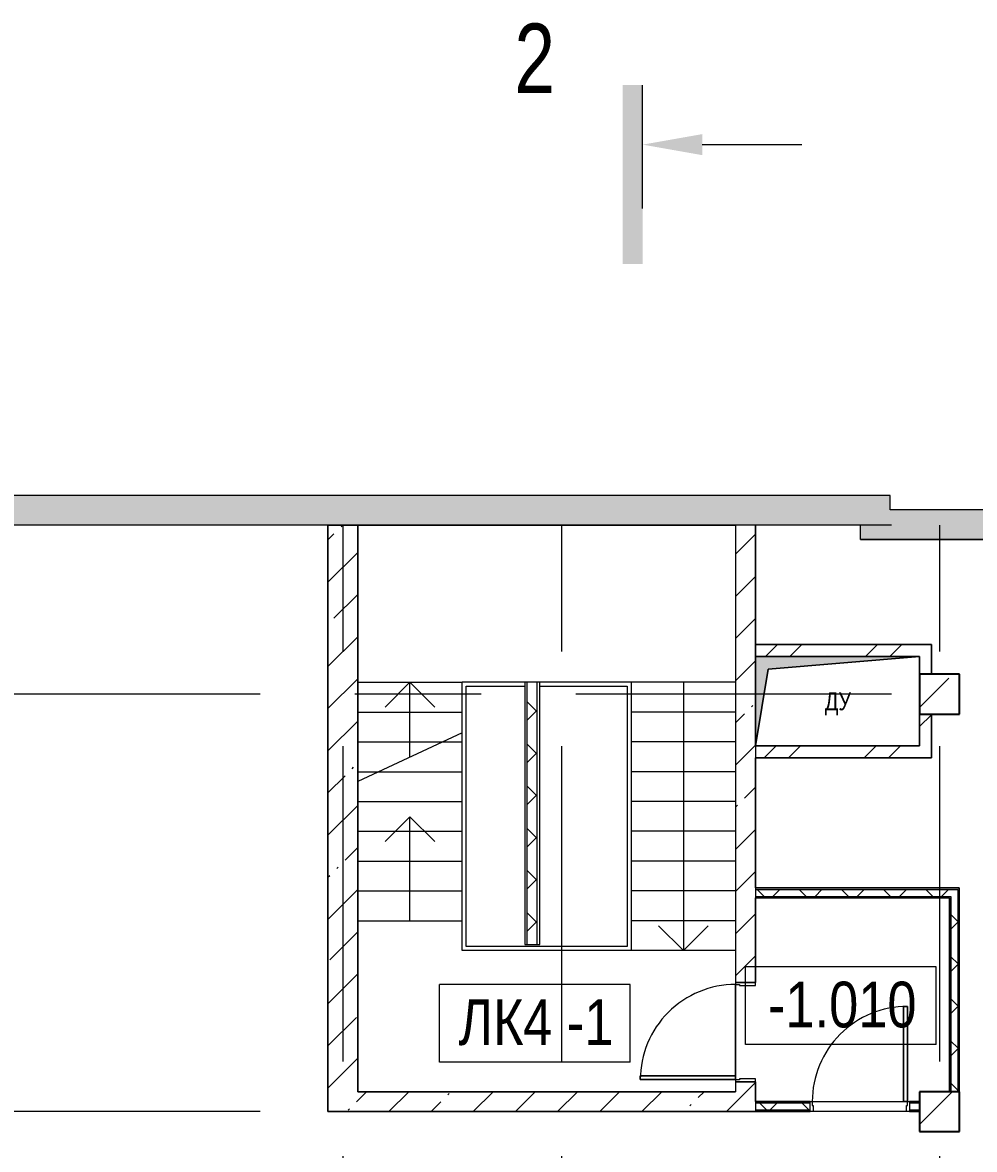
# Model space of a CAD drawing. Header units: millimetres. Extents: x 48966 to 155647, y -43515 to 30475.
# Drawn here: x 101110 to 110684, y 19136 to 30475 of the extents above; entities that cross this region are included whole.
import ezdxf

# ---------------------------------------------------------------- set-up
doc = ezdxf.new("R2010")
doc.units = ezdxf.units.MM
doc.linetypes.add('Осевые', pattern=[6350, 1270, -952.5, 3175, -952.5])
for name, color, linetype, lineweight in [('Двери', 7, 'Continuous', 9), ('Каркас_Импост', 7, 'Continuous', 9), ('Колонны', 7, 'Continuous', 9), ('Колонны-1', 7, 'Continuous', 25), ('Контуры', 7, 'Continuous', 9), ('Линии подступенков-1', 7, 'Continuous', 9), ('Линии свеса', 7, 'Continuous', 9), ('Марки вырезов', 7, 'Continuous', 9), ('Марки помещений', 7, 'Continuous', 9), ('Обобщенные модели', 7, 'Continuous', 9), ('Общие ребра', 7, 'Continuous', 9), ('Оси-2', 7, 'Осевые', 9), ('Панель', 7, 'Continuous', 9), ('Перекрытия', 7, 'Continuous', 9), ('Разрезы', 7, 'Continuous', 9), ('Стены-1', 7, 'Continuous', 18), ('Стрелки вверх', 7, 'Continuous', 9), ('Типовые аннотации', 7, 'Continuous', 9), ('Фундамент несущей конструкции', 7, 'Continuous', 9), ('Фундамент несущей конструкции-1', 7, 'Continuous', 18), ('Черная _2 сплошная', 7, 'Continuous', 9), ('Штриховка разреза', 7, 'Continuous', 9), ('Элементы узлов', 7, 'Continuous', 9), ('Элементы узлов-1', 7, 'Continuous', 5)]:
    doc.layers.add(name, color=color, linetype=linetype, lineweight=lineweight)
doc.layers.add('Обобщенные модели-1', color=7, linetype='Continuous', lineweight=9, true_color=0xffbc79)
doc.styles.add('Arial', font='arial.ttf', dxfattribs={"width": 0.8, "height": 180})
doc.styles.add('Arial Narrow_2', font='ARIALN.TTF', dxfattribs={"height": 460})
doc.styles.add('Arial_1', font='arial.ttf', dxfattribs={"width": 0.75, "height": 700})
pattern_1 = [(45, (0, 0), (-212.132, 212.132), []), (135, (0, 0), (-212.132, -212.132), [])]
pattern_2 = [(45, (0, 0), (-502.8943, 502.8943), []), (45, (0, 762), (-502.8943, 502.8943), [])]
pattern_3 = [(45, (0, 0), (-424.264, 424.264), [600, -100, 20, -100]), (45, (0, 424), (-424.264, 424.264), [])]

# ---------------------------------------------------------------- blocks, each defined once
blk = doc.blocks.new('Стена наружная на отм_-10_450 - Стена наружная на отм_-10_450-507337-План -1-го этажа на отм_ -10_350')
at = {"layer": 'Фундамент несущей конструкции'}
h = blk.add_hatch(dxfattribs=at)
h.set_pattern_fill('FP_1', color=256, style=0, pattern_type=2)
h.set_pattern_definition([(45, (0, 0), (-493.914, 493.914), []), (45, (493.9, 0), (-493.914, 493.914), [873.125, -174.625, 6.706, -167.919])])
h.paths.add_polyline_path([(150600, -31683), (149464, -28563), (149310, -28563), (139787, -2397), (139923, -2348), (136399, 7336), (136262, 7286), (133987, 13537), (133818, 13982), (133638, 14423), (133445, 14859), (133241, 15289), (133026, 15714), (132799, 16134), (132561, 16546), (132312, 16953), (132053, 17352), (131783, 17745), (131502, 18130), (131211, 18508), (131318, 18614), (131029, 18984), (130730, 19346), (130422, 19700), (130105, 20047), (129780, 20385), (129445, 20714), (129103, 21035), (128752, 21347), (128385, 21656), (128026, 21943), (127652, 22227), (127271, 22501), (126883, 22765), (126488, 23019), (126087, 23262), (125680, 23496), (125267, 23718), (124848, 23930), (124423, 24131), (123994, 24321), (123560, 24500), (123122, 24668), (122679, 24824), (122233, 24969), (121782, 25102), (121329, 25223), (120873, 25333), (120569, 25417), (120532, 25230), (120097, 25310), (119661, 25379), (119223, 25438), (118784, 25486), (118344, 25524), (117903, 25551), (117461, 25567), (117020, 25572), (109837, 25572), (109837, 25717), (100042, 25717), (100042, 25542), (86232, 25542), (86232, 25572), (61832, 25572), (61588, 25566), (61345, 25547), (61103, 25515), (60864, 25470), (60627, 25414), (60393, 25344), (60134, 25251), (59938, 25170), (59718, 25065), (59504, 24948), (59296, 24821), (59095, 24683), (58902, 24535), (58717, 24376), (58540, 24209), (58372, 24032), (58214, 23847), (58066, 23653), (57928, 23452), (57793, 23232), (57667, 22994), (57579, 22810), (57486, 22585), (57404, 22356), (57335, 22122), (57272, 21849), (57234, 21645), (57202, 21404), (57183, 21157), (57177, 20917), (57177, 20357), (57032, 20357), (57032, 15267), (57177, 15267), (57177, 13317), (57132, 13317), (57132, 5867), (57032, 5867), (57032, 2617), (57242, 2617), (57242, -43), (57032, -43), (57032, -2533), (57177, -2533), (57177, -21043), (57051, -21043), (57026, -21292), (57014, -21542), (57014, -21793), (57027, -22043), (57053, -22292), (57091, -22540), (57141, -22785), (57204, -23028), (57278, -23267), (57365, -23502), (57463, -23732), (57573, -23957), (57694, -24176), (57826, -24389), (57969, -24595), (58122, -24794), (58284, -24985), (58489, -25199), (58637, -25340), (58826, -25504), (59023, -25659), (59228, -25803), (59440, -25936), (59658, -26059), (59882, -26171), (59978, -25988), (74463, -30779), (74857, -30903), (75253, -31017), (75653, -31119), (76055, -31210), (76460, -31291), (76866, -31360), (77275, -31418), (77684, -31465), (78095, -31501), (78481, -31521), (78867, -31534), (79253, -31538), (91782, -31538), (91782, -31683), (108582, -31683), (108582, -31508), (142782, -31508), (142782, -31683), (148121, -31683)], flags=0)
h.paths.add_polyline_path([(146476, -31383), (143082, -31383), (143082, -31208), (108282, -31208), (108282, -31383), (92082, -31383), (92082, -31238), (79047, -31236), (78951, -31235), (78649, -31228), (78657, -31154), (77594, -31083), (77586, -31153), (77201, -31106), (76817, -31049), (76435, -30981), (76055, -30904), (75676, -30816), (75301, -30719), (74928, -30611), (74558, -30494), (59829, -25623), (59753, -25770), (59548, -25651), (59350, -25523), (59158, -25385), (58974, -25237), (58797, -25080), (58628, -24914), (58468, -24740), (58317, -24558), (58175, -24369), (58043, -24172), (57922, -23970), (57810, -23761), (57709, -23547), (57620, -23328), (57539, -23098), (57474, -22879), (57418, -22649), (57372, -22406), (57341, -22182), (57321, -21947), (57313, -21710), (57316, -21474), (57332, -21238), (57477, -21238), (57477, -2233), (57332, -2233), (57332, -343), (57542, -343), (57542, 2917), (57332, 2917), (57332, 13017), (57477, 13017), (57477, 15567), (57332, 15567), (57332, 20057), (57477, 20057), (57477, 20917), (57484, 21157), (57500, 21372), (57530, 21598), (57578, 21849), (57625, 22044), (57690, 22263), (57766, 22478), (57853, 22688), (57951, 22894), (58078, 23124), (58179, 23289), (58308, 23477), (58447, 23658), (58595, 23831), (58752, 23997), (58918, 24154), (59091, 24302), (59272, 24440), (59460, 24570), (59654, 24689), (59854, 24797), (60060, 24896), (60271, 24983), (60486, 25059), (60704, 25124), (60956, 25182), (61150, 25219), (61376, 25248), (61604, 25266), (61832, 25272), (85932, 25272), (85932, 25242), (100342, 25242), (100342, 25417), (109537, 25417), (109537, 25272), (117025, 25272), (117348, 25286), (117672, 25291), (117996, 25287), (118319, 25274), (118762, 25241), (118862, 25231), (119172, 25195), (119482, 25151), (119790, 25098), (120162, 25022), (120481, 24948), (120457, 24854), (120622, 24820), (121081, 24719), (121538, 24606), (121992, 24481), (122442, 24344), (122889, 24195), (123332, 24035), (123770, 23864), (124204, 23681), (124633, 23487), (125096, 23262), (125475, 23067), (125888, 22840), (126294, 22603), (126741, 22326), (127088, 22098), (127475, 21830), (127855, 21552), (128228, 21264), (128593, 20967), (128950, 20661), (129300, 20345), (129640, 20020), (130030, 19627), (130296, 19345), (130611, 18995), (130917, 18637), (130809, 18529), (131091, 18175), (131364, 17813), (131674, 17374), (131880, 17069), (132124, 16688), (132358, 16300), (132582, 15906), (132796, 15506), (132999, 15102), (133192, 14692), (133374, 14277), (133545, 13858), (133705, 13434), (136083, 6901), (136219, 6951), (139538, -2169), (139402, -2218), (149100, -28863), (149254, -28863), (150172, -31383), (148121, -31383)], flags=0)
at = {"layer": 'Фундамент несущей конструкции-1'}
for p, q in [((109837, 25717), (100042, 25717)), ((109837, 25572), (109837, 25717)), ((117020, 25572), (109837, 25572)), ((109537, 25417), (100342, 25417)), ((109537, 25272), (109537, 25417)), ((109537, 25272), (117025, 25272))]:
    blk.add_line(p, q, dxfattribs=at)
blk = doc.blocks.new('Колона монолитная145 - Колона монолитная-665064-План -1-го этажа на отм_ -10_350')
at = {"layer": 'Колонны'}
h = blk.add_hatch(dxfattribs=at)
h.set_pattern_fill('FP_53', color=256, style=0, pattern_type=2)
h.set_pattern_definition([(45, (-32400, -29300), (-493.914, 493.914), []), (45, (-31906.1, -29300), (-493.914, 493.914), [873.125, -174.625, 6.706, -167.919])])
h.paths.add_polyline_path([(77894, -9983), (78132, -9983), (78132, -9583), (77732, -9583), (77732, -9983)], flags=0)
at = {"layer": 'Колонны-1'}
for p, q in [((78132, -9583), (77732, -9583)), ((77732, -9583), (77732, -9983)), ((78132, -9983), (78132, -9583)), ((77732, -9983), (78132, -9983))]:
    blk.add_line(p, q, dxfattribs=at)
blk = doc.blocks.new('Колона монолитная148 - Колона монолитная-665100-План -1-го этажа на отм_ -10_350')
at = {"layer": 'Колонны'}
h = blk.add_hatch(dxfattribs=at)
h.set_pattern_fill('FP_56', color=256, style=0, pattern_type=2)
h.set_pattern_definition([(45, (-27498.9, -47369.1), (-493.914, 493.914), []), (45, (-27005, -47369.1), (-493.914, 493.914), [873.125, -174.625, 6.706, -167.919])])
h.paths.add_polyline_path([(82633, -23852), (83033, -23852), (83033, -23452), (82633, -23452)], flags=0)
at = {"layer": 'Колонны-1'}
for p, q in [((83033, -23452), (82633, -23452)), ((82633, -23452), (82633, -23852)), ((83033, -23852), (83033, -23452)), ((82633, -23852), (83033, -23852))]:
    blk.add_line(p, q, dxfattribs=at)
blk = doc.blocks.new('Дверь - Однопольная - ДВ2__21х10-8387563-План -1-го этажа на отм_ -10_350')
at = {"layer": 'Двери'}
for p, q in [((-479, -50), (-439, -50)), ((-479, -1008), (-479, -50)), ((-439, -50), (-439, -1008)), ((-439, -1008), (-479, -1008))]:
    blk.add_line(p, q, dxfattribs=at)
blk.add_arc((-479, -50), 958, 270, 0, dxfattribs=at)
at = {"layer": 'Каркас_Импост'}
for p, q in [((-500, 50), (-470, 50)), ((-500, -50), (-500, 50)), ((-470, 50), (-470, -10)), ((470, 50), (500, 50)), ((470, -10), (470, 50)), ((500, 50), (500, -50)), ((-480, -50), (-500, -50)), ((-480, -10), (-480, -50)), ((-470, -10), (-480, -10)), ((480, -10), (470, -10)), ((480, -50), (480, -10)), ((500, -50), (480, -50))]:
    blk.add_line(p, q, dxfattribs=at)
at = {"layer": 'Панель'}
for p, q in [((-439, -50), (-479, -50)), ((-479, -50), (-479, -1008)), ((-439, -1008), (-439, -50)), ((-479, -1008), (-439, -1008))]:
    blk.add_line(p, q, dxfattribs=at)
blk = doc.blocks.new('170_ОтверстиеПрямоугольноеВертикальное - 170_ОтверстиеПрямоугольноеВертикальное-5689248-План -1-го этажа на отм_ -10_350')
at = {"layer": 'Обобщенные модели'}
for p, q in [((-825, -450), (-825, 450)), ((-825, 450), (825, 450)), ((825, 450), (825, -450)), ((825, -450), (-825, -450))]:
    blk.add_line(p, q, dxfattribs=at)
blk = doc.blocks.new('Дверь - Однопольная - ДВ2_21х10-8387497-План -1-го этажа на отм_ -10_350')
at = {"layer": 'Двери'}
for p, q in [((-439, 1058), (-479, 1058)), ((-479, 1058), (-479, 100)), ((-439, 100), (-439, 1058)), ((-479, 100), (-439, 100))]:
    blk.add_line(p, q, dxfattribs=at)
blk.add_arc((-479, 100), 958, 360, 90, dxfattribs=at)
at = {"layer": 'Каркас_Импост'}
for p, q in [((-480, 100), (-500, 100)), ((-500, 100), (-500, -100)), ((-480, 60), (-480, 100)), ((-470, 60), (-480, 60)), ((-470, -100), (-470, 60)), ((480, 60), (470, 60)), ((470, 60), (470, -100)), ((500, 100), (480, 100)), ((480, 100), (480, 60)), ((500, -100), (500, 100)), ((-500, -100), (-470, -100)), ((470, -100), (500, -100))]:
    blk.add_line(p, q, dxfattribs=at)
at = {"layer": 'Панель'}
for p, q in [((-479, 1058), (-439, 1058)), ((-479, 100), (-479, 1058)), ((-439, 1058), (-439, 100)), ((-439, 100), (-479, 100))]:
    blk.add_line(p, q, dxfattribs=at)
blk = doc.blocks.new('Разрез - Номер спереди-234828-План -1-го этажа на отм_ -10_350')
at = {"layer": 'Разрезы'}
for points in [[(0, 0), (0, 1), (9.004, 1), (9.004, 0)], [(2.471, -3), (3, 0), (3.529, -3)]]:
    blk.add_hatch(color=256, dxfattribs=at).paths.add_polyline_path(points, flags=0)
blk.add_line((3, -3), (3, -8), dxfattribs=at)
blk = doc.blocks.new('Марка помещения_Р - Марка помещения-4575829-План -1-го этажа на отм_ -10_350')
at = {"layer": 'Марки помещений'}
for p, q in [((-4.79375, -1.95625), (-4.79375, 1.95625)), ((4.79375, 1.95625), (-4.79375, 1.95625)), ((4.79375, -1.95625), (4.79375, 1.95625)), ((4.79375, -1.95625), (-4.79375, -1.95625))]:
    blk.add_line(p, q, dxfattribs=at)

msp = doc.modelspace()

# ---------------------------------------------------------------- hatches: boundary and pattern name
at = {"layer": 'Штриховка разреза'}
h = msp.add_hatch(dxfattribs=at)
h.set_pattern_fill('FP_61', color=256, style=0, pattern_type=2)
h.set_pattern_definition(pattern_3)
h.paths.add_polyline_path([(104181.6, 19717.1), (104481.6, 19717.1), (104481.6, 25414.6), (104181.6, 25414.6), (104181.6, 21157.2)], flags=0)
h = msp.add_hatch(dxfattribs=at)
h.set_pattern_fill('FP_61', color=256, style=0, pattern_type=2)
h.set_pattern_definition(pattern_3)
h.paths.add_polyline_path([(108481.3, 19517.1), (108481.3, 19817.1), (108281.3, 19817.1), (108281.3, 19517.1)], flags=0)
h.paths.add_polyline_path([(108281.3, 20817.1), (108481.3, 20817.1), (108481.3, 25417.1), (108281.3, 25416.1), (108281.3, 21157.2)], flags=0)
h = msp.add_hatch(dxfattribs=at)
h.set_pattern_fill('FP_60', color=256, style=0, pattern_type=2)
h.set_pattern_definition(pattern_2)
h.paths.add_polyline_path([(108649.8, 24097.1), (110131.6, 24097.1), (110131.6, 24217.1), (108481.6, 24217.1), (108481.6, 24097.1)], flags=0)
h = msp.add_hatch(dxfattribs=at)
h.set_pattern_fill('FP_28', color=256, style=0, pattern_type=2)
h.set_pattern_definition(pattern_1)
h.paths.add_polyline_path([(106189.6, 21197.1), (106286.6, 21197.1), (106286.6, 23837.1), (106186.6, 23837.1), (106186.6, 21197.1)], flags=0)
h = msp.add_hatch(dxfattribs=at)
h.set_pattern_fill('FP_60', color=256, style=0, pattern_type=2)
h.set_pattern_definition(pattern_2)
h.paths.add_polyline_path([(110131.6, 23197.1), (110251.6, 23197.1), (110251.6, 23517.1), (110131.6, 23517.1)], flags=0)
h = msp.add_hatch(dxfattribs=at)
h.set_pattern_fill('FP_60', color=256, style=0, pattern_type=2)
h.set_pattern_definition(pattern_2)
h.paths.add_polyline_path([(110251.6, 23077.1), (110251.6, 23197.1), (108481.3, 23197.1), (108481.3, 23077.1), (108649.8, 23077.1)], flags=0)
h = msp.add_hatch(dxfattribs=at)
h.set_pattern_fill('FP_28', color=256, style=0, pattern_type=2)
h.set_pattern_definition(pattern_1)
h.paths.add_polyline_path([(108481.3, 21682.1), (110446.6, 21682.1), (110446.6, 21752.1), (108481.3, 21752.1)], flags=0)
h = msp.add_hatch(dxfattribs=at)
h.set_pattern_fill('FP_28', color=256, style=0, pattern_type=2)
h.set_pattern_definition(pattern_1)
h.paths.add_polyline_path([(110446.6, 19717.1), (110516.6, 19717.1), (110516.6, 21752.1), (110446.6, 21752.1), (110446.6, 21157.2)], flags=0)
h = msp.add_hatch(dxfattribs=at)
h.set_pattern_fill('FP_61', color=256, style=0, pattern_type=2)
h.set_pattern_definition(pattern_3)
h.paths.add_polyline_path([(105360.5, 19517.1), (108281.3, 19517.1), (108281.3, 19717.1), (104181.6, 19717.1), (104181.6, 19517.1)], flags=0)
h = msp.add_hatch(dxfattribs=at)
h.set_pattern_fill('FP_28', color=256, style=0, pattern_type=2)
h.set_pattern_definition(pattern_1)
h.paths.add_polyline_path([(110031.6, 19532.1), (110131.6, 19532.1), (110131.6, 19602.1), (110031.6, 19602.1)], flags=0)
h.paths.add_polyline_path([(108649.8, 19532.1), (109031.6, 19532.1), (109031.6, 19602.1), (108481.3, 19602.1), (108481.3, 19532.1)], flags=0)
at = {"layer": 'Элементы узлов-1'}
msp.add_hatch(color=256, dxfattribs=at).paths.add_polyline_path([(108481.6, 23197.1), (108609.1, 23969.6), (110131.6, 24097.1), (108481.6, 24097.1), (108481.6, 23923.1)], flags=0)

# ---------------------------------------------------------------- linework, layer by layer
at = {"layer": 'Контуры'}
for p, q in [((104481.6, 25417.1), (108281.6, 25417.1)), ((104481.6, 23837.1), (104481.6, 25417.1)), ((104481.6, 25417.1), (104481.6, 23849.6)), ((108281.6, 25417.1), (104481.6, 25417.1)), ((104481.6, 21149.6), (104481.6, 23849.6)), ((104481.6, 20837.1), (104481.6, 23837.1)), ((107231.6, 23837.1), (105531.6, 23837.1)), ((105531.6, 21137.1), (105531.6, 23837.1)), ((105531.6, 21149.6), (105531.6, 23837.1)), ((108281.3, 23837.1), (107231.6, 23837.1)), ((108281.3, 23837.1), (107231.6, 23837.1)), ((107231.6, 23837.1), (107231.6, 21137.1)), ((107231.6, 23837.1), (107231.6, 21137.1)), ((105531.6, 21437.1), (105531.6, 23329.1)), ((104481.6, 21437.1), (104481.6, 22839.5)), ((104481.6, 21437.1), (104481.6, 19717.1)), ((104481.6, 21437.1), (105531.6, 21437.1)), ((105531.6, 21137.1), (105531.6, 21437.1)), ((107231.6, 21137.1), (105531.6, 21137.1)), ((104481.6, 19717.1), (104481.6, 20837.1)), ((108281.6, 19837.1), (108281.6, 20797.1)), ((108281.6, 20797.1), (108281.6, 19837.1)), ((104481.6, 19717.1), (108281.3, 19717.1)), ((108281.3, 19717.1), (104481.6, 19717.1))]:
    msp.add_line(p, q, dxfattribs=at)
at = {"layer": 'Линии подступенков-1'}
for p, q in [((104481.6, 23837.1), (105531.6, 23837.1)), ((108281.3, 23837.1), (107231.6, 23837.1)), ((108281.3, 23837.1), (107231.6, 23837.1)), ((104481.6, 23537.1), (105531.6, 23537.1)), ((108281.3, 23537.1), (107231.6, 23537.1)), ((108281.3, 23537.1), (107231.6, 23537.1)), ((104481.6, 23237.1), (105531.6, 23237.1)), ((105334.3, 23237.1), (105531.6, 23237.1)), ((108281.3, 23237.1), (107231.6, 23237.1)), ((108281.3, 23237.1), (107231.6, 23237.1)), ((104481.6, 22937.1), (105531.6, 22937.1)), ((104691, 22937.1), (105531.6, 22937.1)), ((108281.3, 22937.1), (107231.6, 22937.1)), ((108281.3, 22937.1), (107231.6, 22937.1)), ((104481.6, 22637.1), (105531.6, 22637.1)), ((104481.6, 22637.1), (105531.6, 22637.1)), ((108281.3, 22637.1), (107231.6, 22637.1)), ((108281.3, 22637.1), (107231.6, 22637.1)), ((104481.6, 22337.1), (105531.6, 22337.1)), ((104481.6, 22337.1), (105531.6, 22337.1)), ((108281.3, 22337.1), (107231.6, 22337.1)), ((108281.3, 22337.1), (107231.6, 22337.1)), ((104481.6, 22037.1), (105531.6, 22037.1)), ((104481.6, 22037.1), (105531.6, 22037.1)), ((108281.3, 22037.1), (107231.6, 22037.1)), ((108281.3, 22037.1), (107231.6, 22037.1)), ((104481.6, 21737.1), (105531.6, 21737.1)), ((104481.6, 21737.1), (105531.6, 21737.1)), ((108281.3, 21737.1), (107231.6, 21737.1)), ((108281.3, 21737.1), (107231.6, 21737.1)), ((104481.6, 21437.1), (105531.6, 21437.1)), ((104481.6, 21437.1), (105531.6, 21437.1)), ((108281.3, 21437.1), (107231.6, 21437.1)), ((108281.3, 21437.1), (107231.6, 21437.1)), ((108281.3, 21137.1), (107231.6, 21137.1)), ((108281.3, 21137.1), (107231.6, 21137.1))]:
    msp.add_line(p, q, dxfattribs=at)
at = {"layer": 'Линии свеса'}
for p, q in [((104481.6, 23537.1), (105531.6, 23537.1)), ((108281.3, 23537.1), (107231.6, 23537.1)), ((108281.3, 23537.1), (107231.6, 23537.1)), ((104481.6, 23237.1), (105531.6, 23237.1)), ((105334.3, 23237.1), (105531.6, 23237.1)), ((108281.3, 23237.1), (107231.6, 23237.1)), ((108281.3, 23237.1), (107231.6, 23237.1)), ((104481.6, 22937.1), (105531.6, 22937.1)), ((104691, 22937.1), (105531.6, 22937.1)), ((108281.3, 22937.1), (107231.6, 22937.1)), ((108281.3, 22937.1), (107231.6, 22937.1)), ((104481.6, 22637.1), (105531.6, 22637.1)), ((104481.6, 22637.1), (105531.6, 22637.1)), ((108281.3, 22637.1), (107231.6, 22637.1)), ((108281.3, 22637.1), (107231.6, 22637.1)), ((104481.6, 22337.1), (105531.6, 22337.1)), ((104481.6, 22337.1), (105531.6, 22337.1)), ((108281.3, 22337.1), (107231.6, 22337.1)), ((108281.3, 22337.1), (107231.6, 22337.1)), ((104481.6, 22037.1), (105531.6, 22037.1)), ((104481.6, 22037.1), (105531.6, 22037.1)), ((108281.3, 22037.1), (107231.6, 22037.1)), ((108281.3, 22037.1), (107231.6, 22037.1)), ((104481.6, 21737.1), (105531.6, 21737.1)), ((104481.6, 21737.1), (105531.6, 21737.1)), ((108281.3, 21737.1), (107231.6, 21737.1)), ((108281.3, 21737.1), (107231.6, 21737.1)), ((104481.6, 21437.1), (105531.6, 21437.1)), ((108281.3, 21437.1), (107231.6, 21437.1)), ((108281.3, 21437.1), (107231.6, 21437.1)), ((108281.3, 21137.1), (107231.6, 21137.1))]:
    msp.add_line(p, q, dxfattribs=at)
at = {"layer": 'Марки вырезов'}
msp.add_line((105531.6, 23329.1), (104481.6, 22839.5), dxfattribs=at)
at = {"layer": 'Обобщенные модели-1'}
for p, q in [((110131.6, 24097.1), (108481.6, 24097.1)), ((108481.6, 24097.1), (108481.6, 23197.1)), ((110131.6, 23197.1), (110131.6, 24097.1)), ((108481.6, 23197.1), (110131.6, 23197.1))]:
    msp.add_line(p, q, dxfattribs=at)
at = {"layer": 'Общие ребра'}
for p, q in [((108281.3, 25416.1), (108281.3, 20817.1)), ((106186.6, 21197.1), (106186.6, 23837.1)), ((106286.6, 21197.1), (106286.6, 23837.1)), ((108481.3, 23197.1), (108481.3, 23077.1)), ((108481.3, 21767.1), (108481.3, 21752.1)), ((108481.3, 21752.1), (110431.6, 21752.1)), ((108481.3, 21752.1), (108481.3, 21682.1)), ((108481.3, 21682.1), (108481.3, 21667.1)), ((108481.3, 21682.1), (110431.6, 21682.1)), ((110431.6, 21752.1), (110446.6, 21752.1)), ((110431.6, 21682.1), (110446.6, 21682.1)), ((110446.6, 21752.1), (110516.6, 21752.1)), ((110446.6, 21682.1), (110446.6, 19717.1)), ((110516.6, 21752.1), (110516.6, 19717.1)), ((106189.6, 21197.1), (106286.6, 21197.1)), ((106286.6, 21197.1), (106311.6, 21197.1)), ((108281.3, 19817.1), (108281.3, 19717.1)), ((108481.3, 19617.1), (108481.3, 19602.1)), ((109031.6, 19617.1), (108483.6, 19617.1)), ((110131.6, 19617.1), (110031.6, 19617.1)), ((109031.6, 19602.1), (108481.3, 19602.1)), ((108481.3, 19602.1), (108481.3, 19532.1)), ((109031.6, 19532.1), (108481.3, 19532.1)), ((108481.3, 19532.1), (108481.3, 19517.1)), ((108481.3, 19517.1), (109031.6, 19517.1)), ((110131.6, 19602.1), (110031.6, 19602.1)), ((110131.6, 19532.1), (110031.6, 19532.1)), ((110031.6, 19517.1), (110129.6, 19517.1))]:
    msp.add_line(p, q, dxfattribs=at)
at = {"layer": 'Оси-2'}
for p, q in [((150171.6, 25417.1), (50565.6, 25417.1)), ((104331.6, 25417.1), (104331.6, -41737.8)), ((106531.6, 25417.1), (106531.6, -41737.8)), ((110331.6, 25417.1), (110331.6, -41737.8)), ((150171.6, 23717.1), (50565.6, 23717.1)), ((150171.6, 19517.1), (50565.6, 19517.1))]:
    msp.add_line(p, q, dxfattribs=at)
at = {"layer": 'Перекрытия'}
for p, q in [((104481.6, 25717.1), (100341.6, 25717.1)), ((109836.6, 25717.1), (108281.6, 25717.1)), ((109836.6, 25572.1), (109836.6, 25717.1)), ((104181.6, 25417.1), (100341.6, 25417.1)), ((104181.6, 19517.1), (104181.6, 25417.1)), ((104481.6, 19717.1), (104481.6, 25417.1)), ((109536.6, 25417.1), (108481.6, 25417.1)), ((108481.6, 25417.1), (108481.6, 24217.1)), ((109536.6, 25272.1), (109536.6, 25417.1)), ((116931.6, 25272.1), (109536.6, 25272.1)), ((108481.6, 24217.1), (110251.6, 24217.1)), ((110251.6, 24217.1), (110251.6, 23917.1)), ((108481.3, 24097.1), (110131.6, 24097.1)), ((110131.6, 24097.1), (110131.6, 23197.1)), ((110251.6, 23917.1), (110531.6, 23917.1)), ((110531.6, 23917.1), (110531.6, 23517.1)), ((110531.6, 23517.1), (110251.6, 23517.1)), ((110251.6, 23517.1), (110251.6, 23077.1)), ((110131.6, 23197.1), (108481.3, 23197.1)), ((110251.6, 23077.1), (108481.6, 23077.1)), ((108481.6, 23077.1), (108481.6, 21767.1)), ((108481.6, 21767.1), (110531.6, 21767.1)), ((110431.6, 21667.1), (108481.6, 21667.1)), ((108481.6, 21667.1), (108481.6, 20817.1)), ((110431.6, 19717.1), (110431.6, 21667.1)), ((110531.6, 21767.1), (110531.6, 19317.1)), ((108481.6, 20817.1), (108281.6, 20817.1)), ((108281.6, 20797.1), (108281.6, 19837.1)), ((108281.6, 20797.1), (108281.6, 19837.1)), ((108281.6, 19817.1), (108481.6, 19817.1)), ((108481.6, 19817.1), (108481.6, 19617.1)), ((108481.6, 19617.1), (110131.6, 19617.1)), ((110131.6, 19617.1), (110131.6, 19717.1)), ((110131.6, 19717.1), (110431.6, 19717.1)), ((104191.6, 19517.1), (104181.6, 19517.1)), ((104331.6, 19517.1), (104191.6, 19517.1)), ((108281.3, 19517.1), (104331.6, 19517.1)), ((110131.6, 19517.1), (108281.3, 19517.1)), ((110131.6, 19317.1), (110131.6, 19517.1)), ((110531.6, 19317.1), (110131.6, 19317.1))]:
    msp.add_line(p, q, dxfattribs=at)
at = {"layer": 'Разрезы'}
msp.add_line((107346.4, 28604.5), (107346.4, 29846.4), dxfattribs=at)
at = {"layer": 'Стены-1'}
for p, q in [((104481.6, 25414.6), (104181.6, 25414.6)), ((104181.6, 25414.6), (104181.6, 19717.1)), ((104481.6, 19717.1), (104481.6, 25414.6)), ((104482, 25417.1), (104482, 19717.1)), ((104484, 25417.1), (104482, 25417.1)), ((104484, 19719.1), (104484, 25415.1)), ((108281.3, 25417.1), (108281.3, 25416.1)), ((108481.3, 25417.1), (108281.3, 25417.1)), ((108481.3, 23197.1), (108481.3, 25417.1)), ((110131.6, 24217.1), (108481.6, 24217.1)), ((108481.6, 24217.1), (108481.6, 24097.1)), ((110251.6, 24217.1), (110131.6, 24217.1)), ((110251.6, 23917.1), (110251.6, 24217.1)), ((108481.6, 24097.1), (110131.6, 24097.1)), ((110131.6, 24097.1), (110131.6, 23917.1)), ((106161.6, 23837.1), (106161.6, 21197.1)), ((106311.6, 23837.1), (106161.6, 23837.1)), ((106311.6, 21197.1), (106311.6, 23837.1)), ((110131.6, 23917.1), (110251.6, 23917.1)), ((110251.6, 23517.1), (110131.6, 23517.1)), ((110131.6, 23517.1), (110131.6, 23197.1)), ((110251.6, 23197.1), (110251.6, 23517.1)), ((110131.6, 23197.1), (108481.3, 23197.1)), ((110251.6, 23077.1), (110251.6, 23197.1)), ((108481.3, 23077.1), (110251.6, 23077.1)), ((108481.3, 21767.1), (108481.3, 23077.1)), ((110431.6, 21767.1), (108481.3, 21767.1)), ((108481.3, 21667.1), (110431.6, 21667.1)), ((108481.3, 20817.1), (108481.3, 21667.1)), ((110516.6, 21767.1), (110431.6, 21767.1)), ((110431.6, 21667.1), (110431.6, 19717.1)), ((110531.6, 21767.1), (110516.6, 21767.1)), ((110531.6, 19717.1), (110531.6, 21767.1)), ((106161.6, 21197.1), (106189.6, 21197.1)), ((108281.3, 20817.1), (108481.3, 20817.1)), ((108481.3, 19817.1), (108281.3, 19817.1)), ((108481.3, 19617.1), (108481.3, 19817.1)), ((104181.6, 19717.1), (104181.6, 19517.1)), ((108281.3, 19717.1), (104481.6, 19717.1)), ((104482, 19717.1), (104484, 19717.1)), ((108483.6, 19617.1), (108481.3, 19617.1)), ((109031.6, 19517.1), (109031.6, 19617.1)), ((110031.6, 19617.1), (110031.6, 19517.1)), ((110131.6, 19517.1), (110131.6, 19617.1)), ((110431.6, 19717.1), (110531.6, 19717.1)), ((104181.6, 19517.1), (108281.3, 19517.1)), ((108281.3, 19517.1), (108481.3, 19517.1)), ((110129.6, 19517.1), (110131.6, 19517.1))]:
    msp.add_line(p, q, dxfattribs=at)
at = {"layer": 'Стрелки вверх'}
for p, q in [((105006.6, 23837.1), (104756.6, 23587.1)), ((105006.6, 23537.1), (105006.6, 23837.1)), ((105006.6, 23837.1), (105256.6, 23587.1)), ((107756.6, 23837.1), (107756.6, 23537.1)), ((105006.6, 23237.1), (105006.6, 23537.1)), ((107756.6, 23537.1), (107756.6, 23237.1)), ((105006.6, 23084.3), (105006.6, 23237.1)), ((107756.6, 23237.1), (107756.6, 22937.1)), ((107756.6, 22937.1), (107756.6, 22637.1)), ((107756.6, 22637.1), (107756.6, 22337.1)), ((105006.6, 22484.3), (104756.6, 22234.3)), ((105006.6, 22337.1), (105006.6, 22484.3)), ((105006.6, 22484.3), (105256.6, 22234.3)), ((105006.6, 22037.1), (105006.6, 22337.1)), ((107756.6, 22337.1), (107756.6, 22037.1)), ((105006.6, 21737.1), (105006.6, 22037.1)), ((107756.6, 22037.1), (107756.6, 21737.1)), ((105006.6, 21437.1), (105006.6, 21737.1)), ((107756.6, 21737.1), (107756.6, 21437.1)), ((107756.6, 21437.1), (107756.6, 21137.1)), ((107756.6, 21137.1), (107506.6, 21387.1)), ((107756.6, 21137.1), (108006.6, 21387.1))]:
    msp.add_line(p, q, dxfattribs=at)
at = {"layer": 'Черная _2 сплошная'}
for p, q in [((105571.6, 23797.1), (106161.6, 23797.1)), ((105571.6, 21177.1), (105571.6, 23797.1)), ((106311.6, 23797.1), (107191.6, 23797.1)), ((107191.6, 23797.1), (107191.6, 21177.1)), ((107191.6, 21177.1), (105571.6, 21177.1))]:
    msp.add_line(p, q, dxfattribs=at)
at = {"layer": 'Элементы узлов'}
for p, q in [((110131.6, 24097.1), (108481.6, 24097.1)), ((108481.6, 24097.1), (108481.6, 23197.1)), ((110131.6, 24097.1), (108609.1, 23969.6)), ((108609.1, 23969.6), (110131.6, 24097.1)), ((110131.6, 23197.1), (110131.6, 24097.1)), ((108609.1, 23969.6), (108481.6, 23197.1)), ((108481.6, 23197.1), (108609.1, 23969.6)), ((108481.6, 23197.1), (110131.6, 23197.1))]:
    msp.add_line(p, q, dxfattribs=at)

# ---------------------------------------------------------------- block references
at = {"layer": 'Двери'}
for name, p, rotation in [('Дверь - Однопольная - ДВ2_21х10-8387497-План -1-го этажа на отм_ -10_350', (108381.3, 20317.1), 89.99999999999984), ('Дверь - Однопольная - ДВ2__21х10-8387563-План -1-го этажа на отм_ -10_350', (109531.6, 19567.1), 180)]:
    msp.add_blockref(name, p, dxfattribs=dict(at, rotation=rotation))
at = {"layer": 'Колонны'}
for name, p in [('Колона монолитная148 - Колона монолитная-665100-План -1-го этажа на отм_ -10_350', (27498.9, 47369.1)), ('Колона монолитная145 - Колона монолитная-665064-План -1-го этажа на отм_ -10_350', (32400, 29300))]:
    msp.add_blockref(name, p, dxfattribs=at)
at = {"layer": 'Марки помещений', "xscale": 199.9999999999999, "yscale": 199.9999999999999, "zscale": 199.9999999999999}
for p in [(109341.2, 20582.3), (106263.2, 20404.6)]:
    msp.add_blockref('Марка помещения_Р - Марка помещения-4575829-План -1-го этажа на отм_ -10_350', p, dxfattribs=at)
at = {"layer": 'Разрезы', "extrusion": (0, 0, -1), "xscale": 199.9999999999999, "yscale": 199.9999999999999, "zscale": 199.9999999999999, "rotation": 270.0000000000002}
msp.add_blockref('Разрез - Номер спереди-234828-План -1-го этажа на отм_ -10_350', (-107346.4, 29846.4), dxfattribs=at)
at = {"layer": 'Фундамент несущей конструкции'}
msp.add_blockref('Стена наружная на отм_-10_450 - Стена наружная на отм_-10_450-507337-План -1-го этажа на отм_ -10_350', (0, 0), dxfattribs=at)
at = {"layer": 'Элементы узлов'}
msp.add_blockref('170_ОтверстиеПрямоугольноеВертикальное - 170_ОтверстиеПрямоугольноеВертикальное-5689248-План -1-го этажа на отм_ -10_350', (109306.6, 23647.1), dxfattribs=at)

# ---------------------------------------------------------------- texts
at = {"layer": 'Марки помещений', "char_height": 460, "attachment_point": 1, "style": 'Arial Narrow_2'}
for s, insert, width in [('-1.010', (108607.3, 20824.2), 1795.78), ('ЛК', (105496.3, 20646.4), 785.654), ('4 -1', (106144.5, 20646.4), 1090.295)]:
    msp.add_mtext(s, dxfattribs=dict(at, insert=insert, width=width))
at = {"layer": 'Разрезы', "insert": (106057.3, 30464.6), "char_height": 700, "width": 505.063, "attachment_point": 1, "style": 'Arial_1'}
msp.add_mtext('\\fArial|b0|i0|c204|p34|;\\W.75;2', dxfattribs=at)
at = {"layer": 'Типовые аннотации', "insert": (109178.8, 23735.1), "char_height": 180, "width": 320.675, "attachment_point": 1, "style": 'Arial'}
msp.add_mtext('ДУ', dxfattribs=at)

doc.saveas('drawing.dxf')
